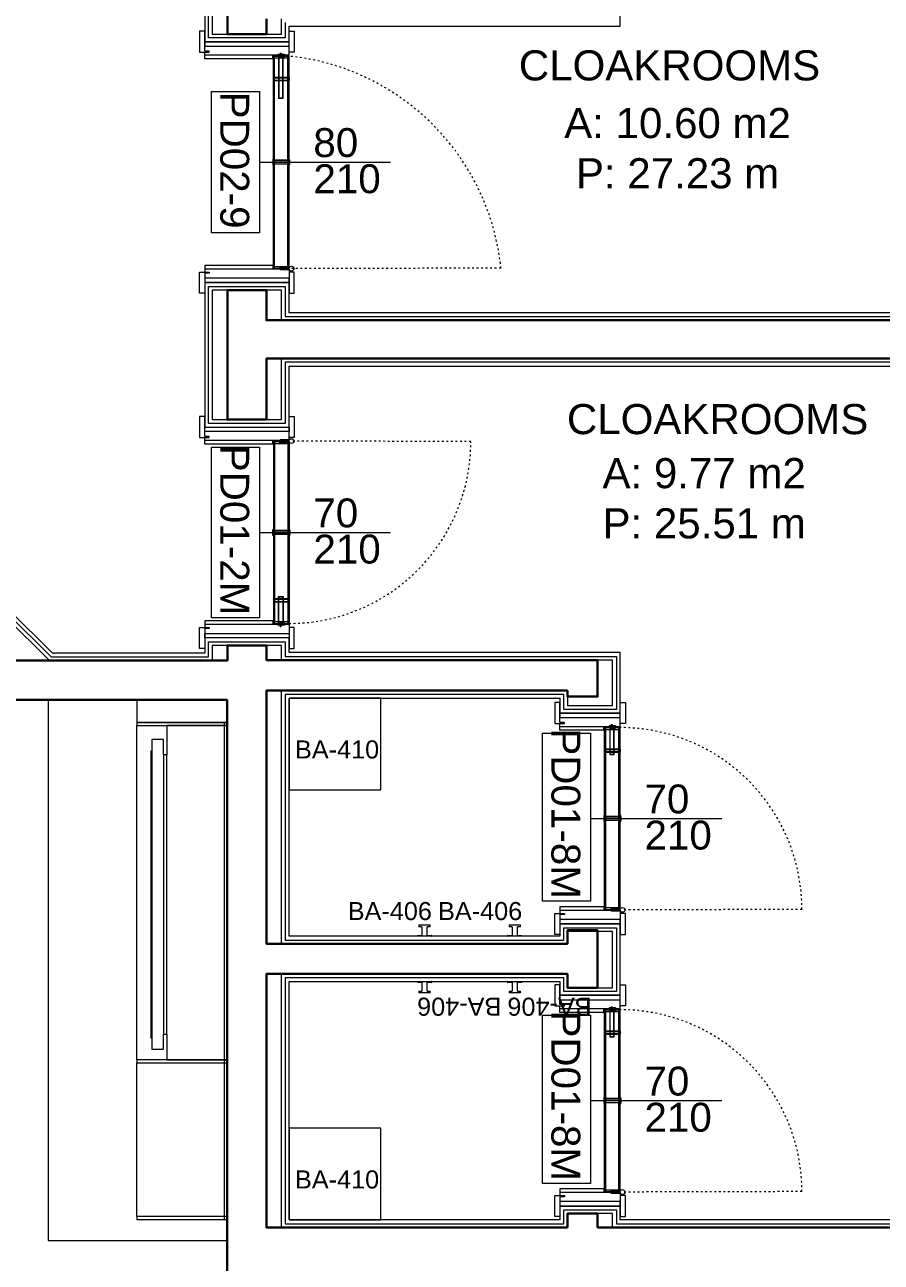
# Model space of a CAD drawing. Header units: centimetres. Extents: x 118932 to 154602, y -32682 to -23521.
# Drawn here: x 126278.9 to 126563.4, y -26417.1 to -26006.2 of the extents above; entities that cross this region are included whole.
import ezdxf

# ---------------------------------------------------------------- set-up
doc = ezdxf.new("R2010")
doc.units = ezdxf.units.CM
doc.header["$LTSCALE"] = 50
doc.header["$MEASUREMENT"] = 0
doc.linetypes.add('ACAD_ISO03W100', pattern=[30, 12, -18])
for name, color, linetype, lineweight, true_color in [('GEN_00_BL_Yazı', 7, 'Continuous', 0, 0x4f5250), ('GEN_00_BL_Ölçü Dış', 7, 'Continuous', 5, 0x766a5e), ('GEN_02_TF_Islak Hacim', 7, 'Continuous', 5, 0x007cb0), ('GEN_02_TF_Kapı', 7, 'Continuous', 9, 0x4a3526), ('GEN_02_TF_Mobilya', 7, 'Continuous', 5, 0x745e3d), ('GEN_05_ML_Ahşap', 7, 'Continuous', 9, 0x745e3d), ('GEN_05_ML_Alçıpan_giydirme', 7, 'Continuous', 18, 0x7ebab5), ('GEN_06_GR_İnce', 7, 'Continuous', 13, 0xb0b0a9), ('KALACAK DUVARLAR', 7, 'Continuous', 30, 0x005387)]:
    doc.layers.add(name, color=color, linetype=linetype, lineweight=lineweight, true_color=true_color)
doc.styles.add('ARIAL', font='arial.ttf')
doc.styles.add('arial_1_18', font='arial.ttf', dxfattribs={"height": 0.2})
doc.styles.add('Arial_6', font='arial.ttf', dxfattribs={"height": 59.5325})

# ---------------------------------------------------------------- blocks, each defined once
blk = doc.blocks.new('KALACAK DUVARLAR LEVEL -1 E BLOK')
at = {"layer": 'KALACAK DUVARLAR', "flags": 128}
for points in [[(-15.48, 18), (-15.48, 395.35), (-30.89, 395.35), (-30.89, 413.34), (-15.48, 413.34), (-15.48, 555), (-427.54, 555), (-427.54, 747.77), (-508.15, 747.77)], [(-502.78, 760.87), (-427.48, 760.87), (-427.48, 765.88), (-414.48, 765.88), (-414.48, 761.01), (-304.48, 761.01), (-304.48, 748.9), (-314.48, 748.9), (-314.48, 750.88), (-414.48, 750.88), (-414.48, 666.8), (-314.48, 666.8), (-314.48, 671.29), (-304.48, 671.29), (-304.48, 652.22), (-314.48, 652.22), (-314.48, 656.8), (-414.48, 656.8), (-414.48, 572.61), (-314.48, 572.61), (-314.48, 577.21), (-304.48, 577.21), (-304.48, 572.61), (-190.48, 572.61)], [(-190.48, 861.15), (-414.48, 861.15), (-414.48, 840.88), (-427.48, 840.88), (-427.48, 883.87), (-414.48, 883.87), (-414.48, 873.88), (-190.48, 873.88)], [(-414.48, 974.01), (-414.48, 968.87), (-427.48, 968.87), (-427.48, 1214.36)]]:
    blk.add_lwpolyline(points, dxfattribs=at)
blk = doc.blocks.new('LEVEL -1_ ALÇIPAN DUVARLAR')
at = {"layer": 'GEN_05_ML_Alçıpan_giydirme', "elevation": 0}
for points in [[(-5.9, 662.34), (-5.9, 421.85), (17.1, 421.85), (17.1, 426.99)], [(231.1, 432.12), (231.1, 408.79), (246.1, 408.79), (246.1, 415.8), (406.1, 415.8), (406.1, 325.68), (246.1, 325.68), (246.1, 333.79), (231.1, 333.79), (231.1, 326.86), (17.1, 326.86), (17.1, 336.85), (-5.9, 336.85), (-5.9, 293.86), (17.1, 293.86), (17.1, 314.13), (231.1, 314.13), (231.1, 307.46), (246.1, 307.46), (246.1, 315.8), (406.1, 315.8), (406.1, 225.8), (246.1, 225.8), (246.1, 232.46)], [(-190.99, 345.46), (-59.47, 215.1), (-7.15, 215.1), (-7.15, 220.11), (18.35, 220.11), (18.35, 215.24), (128.35, 215.24), (128.35, 197.63), (110.85, 197.63), (110.85, 202.61), (18.35, 202.61), (18.35, 121.03), (110.85, 121.03), (110.85, 125.13), (128.35, 125.13), (128.35, 103.94), (110.85, 103.94), (110.85, 108.53), (18.35, 108.53), (18.35, 26.84), (110.85, 26.84), (110.85, 31.44), (128.35, 31.44), (128.35, 26.84), (229.85, 26.84)], [(229.85, 312.88), (18.35, 312.88), (18.35, 292.61), (-7.15, 292.61), (-7.15, 338.1), (18.35, 338.1), (18.35, 328.11), (229.85, 328.11)], [(18.35, 425.74), (18.35, 420.6), (-7.15, 420.6), (-7.15, 661.09)], [(-8.4, 659.84), (-8.4, 419.35), (19.6, 419.35), (19.6, 424.49), (129.6, 424.49), (129.6, 462.1)], [(228.6, 329.36), (19.6, 329.36), (19.6, 339.35), (-8.4, 339.35), (-8.4, 291.36), (19.6, 291.36), (19.6, 311.63), (228.6, 311.63)], [(228.6, 28.09), (129.6, 28.09), (129.6, 32.69), (109.6, 32.69), (109.6, 28.09), (19.6, 28.09), (19.6, 107.28), (109.6, 107.28), (109.6, 102.69), (129.6, 102.69), (129.6, 126.38), (109.6, 126.38), (109.6, 122.28), (19.6, 122.28), (19.6, 201.36), (109.6, 201.36), (109.6, 196.38), (129.6, 196.38), (129.6, 216.49), (19.6, 216.49), (19.6, 221.36), (-8.4, 221.36), (-8.4, 216.35), (-58.95, 216.35), (-190.96, 347.19)], [(231.1, 25.59), (127.1, 25.59), (127.1, 30.19), (112.1, 30.19), (112.1, 25.59), (17.1, 25.59), (17.1, 109.78), (112.1, 109.78), (112.1, 105.19), (127.1, 105.19), (127.1, 123.88), (112.1, 123.88), (112.1, 119.78), (17.1, 119.78), (17.1, 203.86), (112.1, 203.86), (112.1, 198.88), (127.1, 198.88), (127.1, 213.99), (17.1, 213.99), (17.1, 218.86), (-5.9, 218.86), (-5.9, 213.85), (-59.98, 213.85), (-191, 343.7)]]:
    blk.add_lwpolyline(points, dxfattribs=at)
blk = doc.blocks.new('LEVEL -1_E BLOK TEFRİŞ')
at = {"layer": 'GEN_02_TF_Islak Hacim'}
for p, q in [((-166.3, 736.11, 0), (-166.3, 556.59, 0)), ((-136.78, 736.11, 0), (-136.78, 728.61, 0)), ((-106.78, 736.11, 0), (-136.78, 736.11, 0)), ((-106.78, 728.61, 0), (-106.78, 736.11, 0)), ((-106.6, 735.11, 0), (-106.78, 735.11, 0)), ((-136.78, 728.61, 0), (-136.78, 727.61, 0)), ((-106.78, 728.61, 0), (-136.78, 728.61, 0)), ((-136.78, 728.61, 0), (-106.78, 728.61, 0)), ((-136.78, 727.61, 0), (-106.78, 727.61, 0)), ((-136.78, 616.61, 0), (-136.78, 727.61, 0)), ((-126.78, 727.61, 0), (-126.78, 717.9, 0)), ((-106.78, 727.61, 0), (-126.78, 727.61, 0)), ((-106.78, 728.61, 0), (-107.78, 728.61, 0)), ((-107.78, 728.61, 0), (-107.78, 563.61, 0)), ((-106.78, 727.61, 0), (-106.78, 728.61, 0)), ((-106.78, 563.61, 0), (-106.78, 728.61, 0)), ((-106.78, 616.61, 0), (-106.78, 727.61, 0)), ((-131.78, 719.17, 0), (-132.1, 719.17, 0)), ((-132.1, 719.17, 0), (-132.1, 623.92, 0)), ((-127.97, 722.98, 0), (-131.78, 722.98, 0)), ((-131.78, 722.98, 0), (-131.78, 719.17, 0)), ((-131.78, 719.17, 0), (-131.78, 623.92, 0)), ((-127.97, 717.9, 0), (-127.97, 722.98, 0)), ((-126.78, 717.9, 0), (-127.97, 717.9, 0)), ((-127.97, 717.9, 0), (-127.97, 625.19, 0)), ((-126.78, 625.19, 0), (-126.78, 717.9, 0)), ((-127.97, 620.11, 0), (-127.97, 625.19, 0)), ((-127.97, 625.19, 0), (-126.78, 625.19, 0)), ((-126.78, 625.19, 0), (-126.78, 616.61, 0)), ((-132.1, 623.92, 0), (-131.78, 623.92, 0)), ((-131.78, 623.92, 0), (-131.78, 620.11, 0)), ((-136.78, 616.61, 0), (-136.78, 615.61, 0)), ((-106.78, 616.61, 0), (-136.78, 616.61, 0)), ((-131.78, 620.11, 0), (-127.97, 620.11, 0)), ((-126.78, 616.61, 0), (-106.78, 616.61, 0)), ((-106.78, 615.61, 0), (-106.78, 616.61, 0)), ((-136.78, 615.61, 0), (-106.78, 615.61, 0)), ((-136.78, 564.61, 0), (-136.78, 615.61, 0)), ((-136.78, 564.61, 0), (-136.78, 563.61, 0)), ((-106.78, 564.61, 0), (-136.78, 564.61, 0)), ((-136.78, 563.61, 0), (-106.78, 563.61, 0)), ((-107.78, 563.61, 0), (-106.78, 563.61, 0)), ((-106.78, 563.61, 0), (-106.78, 564.61, 0)), ((-166.3, 556.59, 0), (-107.11, 556.59, 0))]:
    blk.add_line(p, q, dxfattribs=at)
blk = doc.blocks.new('BA 406 HOOK')
at = {"layer": 'GEN_02_TF_Islak Hacim'}
for p, q in [((-2.38, 0), (-2.38, -0.32)), ((-2.38, 0), (2.38, 0)), ((-2.3, 0), (-2.38, 0)), ((2.38, 0), (2.3, 0)), ((2.38, -0.32), (2.38, 0)), ((-2.38, -0.32), (-2.3, -0.32)), ((-0.92, -0.32), (-2.38, -0.32)), ((-1.91, -3.19), (-1.91, -3.81)), ((-1.91, -3.19), (-0.92, -3.19)), ((-1.84, -3.19), (-1.91, -3.19)), ((-1.91, -3.81), (-1.84, -3.81)), ((1.9, -3.81), (-1.91, -3.81)), ((-0.92, -0.32), (-0.92, -3.19)), ((0.92, -3.19), (0.92, -0.32)), ((2.38, -0.32), (0.92, -0.32)), ((0.92, -3.19), (1.9, -3.19)), ((1.9, -3.19), (1.84, -3.19)), ((1.84, -3.81), (1.9, -3.81)), ((1.9, -3.81), (1.9, -3.19)), ((2.3, -0.32), (2.38, -0.32))]:
    blk.add_line(p, q, dxfattribs=at)
at = {"layer": 'GEN_00_BL_Yazı', "insert": (25.5, -11.38), "char_height": 6, "width": 26.5421, "attachment_point": 1, "rotation": 180, "style": 'Arial_6'}
blk.add_mtext('BA-406', dxfattribs=at)
blk = doc.blocks.new('BA-410')
at = {"layer": 'GEN_02_TF_Mobilya'}
blk.add_lwpolyline([(-15.59, -15.59), (14.89, -15.59), (14.89, 14.89), (-15.59, 14.89)], close=True, dxfattribs=at)
at = {"layer": 'GEN_00_BL_Yazı', "insert": (-13.62, -5.23), "char_height": 6, "width": 26.5421, "attachment_point": 7, "style": 'Arial_6'}
blk.add_mtext('BA-410', dxfattribs=at)
blk = doc.blocks.new('LEVEL -1 ISLAK HACİM')
for name, p in [('BA-410', (6304.71, 2216.05, 0)), ('BA 406 HOOK', (6334.12, 2136.86, 0)), ('BA 406 HOOK', (6364.12, 2136.86, 0)), ('BA-410', (6304.71, 2073.26, 0))]:
    blk.add_blockref(name, p)
at = {"rotation": 180}
for p in [(6334.12, 2151.86, 0), (6364.12, 2151.86, 0)]:
    blk.add_blockref('BA 406 HOOK', p, dxfattribs=at)
blk = doc.blocks.new('PD01-2M')
at = {"layer": 'GEN_02_TF_Kapı'}
for p, q in [((4.5, 0), (0, 0)), ((4.2, 0.14), (4.2, -3)), ((4.5, 0.01), (4.5, -3)), ((4.5, 0), (4.5, -28)), ((4.8, 0.01), (4.8, -3)), ((4.8, 0), (65.2, 0)), ((4.8, -5.2), (4.8, 0)), ((5.1, 0.14), (5.1, -3)), ((34.31, 0), (34.31, -5.2, 0)), ((35.7, 0), (35.7, -5.2, 0)), ((57.07, 0), (57.07, -5.2, 0)), ((58.07, 0), (58.07, -5.2, 0)), ((65.2, -5.2), (65.2, 0)), ((65.5, 0), (65.5, -28)), ((65.5, 0), (70, 0)), ((4.5, -3), (4.2, -3)), ((4.82, -2.6), (4.5, -2.26)), ((4.82, -2.6), (4.5, -2.26)), ((4.82, -2.6), (4.5, -3.01)), ((4.8, -0.4), (65.2, -0.4)), ((4.8, -2.54), (4.8, -2.12)), ((4.8, -2.55), (4.82, -2.55)), ((4.8, -2.65), (4.8, -2.55)), ((4.8, -2.65), (4.82, -2.65)), ((4.8, -3.08), (4.8, -2.66)), ((5.1, -3), (4.8, -3)), ((4.82, -2.1), (5.18, -2.1)), ((4.82, -2.45), (4.82, -2.55)), ((4.82, -2.45), (4.93, -2.45)), ((4.82, -2.65), (4.82, -2.55)), ((4.82, -2.65), (4.82, -2.75)), ((4.82, -2.75), (4.93, -2.75)), ((5.18, -3.1), (4.82, -3.1)), ((4.93, -2.12), (4.93, -3.08)), ((4.93, -2.45), (4.93, -2.75)), ((5.2, -2.12), (5.2, -3.08)), ((5.4, -4.8), (5.4, -0.4)), ((64.6, -4.8), (64.6, -0.4)), ((64.8, -2.12), (64.8, -3.08)), ((65.18, -2.1), (64.82, -2.1)), ((64.82, -2.12), (64.82, -3.08)), ((65.18, -2.12), (64.82, -2.12)), ((64.82, -3.08), (65.18, -3.08)), ((64.82, -3.1), (65.18, -3.1)), ((65.07, -2.12), (65.07, -3.08)), ((65.18, -2.45), (65.07, -2.45)), ((65.07, -2.45), (65.07, -2.75)), ((65.18, -2.75), (65.07, -2.75)), ((65.18, -2.54), (65.18, -2.12)), ((65.18, -2.6), (65.5, -2.26)), ((65.18, -2.6), (65.5, -2.26)), ((65.18, -2.45), (65.18, -2.55)), ((65.18, -2.54), (65.2, -2.54)), ((65.2, -2.55), (65.18, -2.55)), ((65.18, -2.65), (65.18, -2.55)), ((65.18, -2.6), (65.5, -3.01)), ((65.18, -2.65), (65.18, -2.75)), ((65.2, -2.65), (65.18, -2.65)), ((65.18, -3.08), (65.18, -2.66)), ((65.18, -2.66), (65.2, -2.66)), ((65.2, -2.06), (65.2, -3.11)), ((66.2, -2.73), (65.2, -2.06)), ((65.2, -2.54), (65.2, -2.12)), ((65.2, -2.65), (65.2, -2.55)), ((65.2, -3.08), (65.2, -2.66)), ((66.2, -2.99), (65.2, -3.11)), ((65.2, -3.11), (65.2, -2.99)), ((65.7, -1.47), (65.8, -1.47)), ((65.8, -3.69), (65.7, -3.69)), ((65.8, -1.47), (65.8, -2.46)), ((65.8, -3.04), (65.8, -3.69)), ((66.2, -2.99), (66.2, -2.73)), ((5.7, -5.4), (4.5, -5.4)), ((4.8, -4.8), (65.2, -4.8)), ((4.8, -5.2), (65.2, -5.2)), ((5.7, -5.4), (5.7, -28)), ((34.41, -5.2), (35.6, -5.2)), ((64.3, -5.4), (64.3, -28)), ((64.3, -5.4), (65.5, -5.4)), ((3.1, -28), (0, -28)), ((3.5, -26.5), (3.1, -26.5)), ((3.1, -26.5), (3.1, -28)), ((3.5, -28), (3.5, -26.5)), ((5.7, -28), (3.5, -28)), ((64.3, -28), (66.5, -28)), ((66.5, -28), (66.5, -26.5)), ((66.5, -26.5), (66.9, -26.5)), ((66.9, -26.5), (66.9, -28))]:
    blk.add_line(p, q, dxfattribs=at)
at = {"layer": 'GEN_02_TF_Kapı', "linetype": 'ACAD_ISO03W100', "ltscale": 0.001}
blk.add_lwpolyline([(65.2, 0, 0.414214), (4.8, 60.4), (4.65, 0.8)], format="xyb", dxfattribs=at)
at = {"layer": 'GEN_02_TF_Kapı'}
for points in [[(3.5, 0), (-3.5, 0), (-3.5, 1.75), (3.5, 1.75)], [(0, 0), (1.5, 0), (1.5, -28), (0, -28)], [(36, 0), (34, 0), (34, 0.2), (34.4, 0.3), (35.6, 0.3), (36, 0.2)], [(34.41, 0), (34.31, 0), (34.31, -5.2), (34.41, -5.2)], [(35.6, -5.2), (34.4, -5.2), (34.4, 0), (35.6, 0)], [(35.6, 0), (35.7, 0), (35.7, -5.2), (35.6, -5.2)], [(57.17, 0), (57.07, 0), (57.07, -5.2), (57.17, -5.2)], [(57.07, 0), (57.17, 0), (57.17, -5.2), (57.07, -5.2)], [(57.17, -5.2), (57.97, -5.2), (57.97, 0), (57.17, 0)], [(57.97, 0), (58.07, 0), (58.07, -5.2), (57.97, -5.2)], [(58.07, 0), (57.97, 0), (57.97, -5.2), (58.07, -5.2)], [(66.5, 0), (73.5, 0), (73.5, 1.75), (66.5, 1.75)], [(68.5, 0), (70, 0), (70, -28), (68.5, -28)], [(56.25, -1.95), (65.1, -1.95), (65.1, -3.47), (56.25, -3.47)], [(56.35, -2.05), (65, -2.05), (65, -3.37), (56.35, -3.37)], [(65.2, -3.47), (65, -3.47), (65, -1.55), (65.2, -1.55)], [(65.7, -3.69), (65.5, -3.69), (65.5, -1.47), (65.7, -1.47)], [(36.01, -5.4), (34.01, -5.4), (34.01, -5.2), (36.01, -5.2)]]:
    blk.add_lwpolyline(points, close=True, dxfattribs=at)
for points in [[(4.8, -2.54), (4.82, -2.54), (4.82, -2.12), (5.18, -2.12), (5.18, -3.08), (4.82, -3.08), (4.82, -2.66), (4.8, -2.66)], [(3.1, -28), (-3.5, -28), (-3.5, -29.75), (3.5, -29.75), (3.5, -28)], [(66.9, -28), (73.5, -28), (73.5, -29.75), (66.5, -29.75), (66.5, -28)]]:
    blk.add_lwpolyline(points, dxfattribs=at)
blk.add_circle((4.65, 0.8), 0.8, dxfattribs=at)
for centre, start, end in [((4.82, -2.12), 91.5433, 178.4567), ((4.82, -3.08), 181.5433, 268.4567), ((5.18, -2.12), 1.5433, 88.4567), ((5.18, -3.08), 271.5433, 358.4567), ((64.82, -2.12), 91.5433, 178.4567), ((64.82, -3.08), 181.5433, 268.4567), ((65.18, -2.12), 1.5433, 88.4567), ((65.18, -3.08), 271.5433, 358.4567)]:
    blk.add_arc(centre, 0.0206, start, end, dxfattribs=at)
at = {"layer": 'GEN_05_ML_Ahşap'}
blk.add_lwpolyline([(35, -9.81), (35, 33.75)], dxfattribs=at)
blk.add_lwpolyline([(63.31, -25.81), (6.69, -25.81), (6.69, -9.81), (63.31, -9.81)], close=True, dxfattribs=at)
at = {"layer": 'GEN_00_BL_Yazı', "char_height": 9.6, "attachment_point": 7, "rotation": 90, "style": 'arial_1_18'}
for s, insert in [('\\A1;210', (45.44, 8.09)), ('\\A1;70', (33.44, 8.07))]:
    blk.add_mtext_dynamic_manual_height_columns(s, width=2834.1518, gutter_width=1500, heights=[310.23], dxfattribs=dict(at, insert=insert))
at = {"layer": 'GEN_00_BL_Yazı', "insert": (62.5, -22.98), "char_height": 9.6, "attachment_point": 9, "style": 'arial_1_18'}
blk.add_mtext_dynamic_manual_height_columns('\\A1;PD01-2M', width=2834.1518, gutter_width=1500, heights=[310.23], dxfattribs=at)
blk = doc.blocks.new('PD01-8M')
at = {"layer": 'GEN_02_TF_Kapı'}
for p, q in [((-65.5, 0), (-70, 0)), ((-65.5, 0), (-65.5, -20)), ((-4.8, 0), (-65.2, 0)), ((-65.2, -5.2), (-65.2, 0)), ((-58.07, 0), (-58.07, -5.2, 0)), ((-57.07, 0), (-57.07, -5.2, 0)), ((-35.7, 0), (-35.7, -5.2, 0)), ((-34.31, 0), (-34.31, -5.2, 0)), ((-5.1, 0.14), (-5.1, -3)), ((-4.8, 0.01), (-4.8, -3)), ((-4.8, -5.2), (-4.8, 0)), ((-4.5, 0.01), (-4.5, -3)), ((-4.5, 0), (-4.5, -20)), ((-4.5, 0), (0, 0)), ((-4.2, 0.14), (-4.2, -3)), ((-66.2, -2.73), (-65.2, -2.06)), ((-66.2, -2.99), (-66.2, -2.73)), ((-66.2, -2.99), (-65.2, -3.11)), ((-65.8, -1.47), (-65.8, -2.46)), ((-65.7, -1.47), (-65.8, -1.47)), ((-65.8, -3.04), (-65.8, -3.69)), ((-65.8, -3.69), (-65.7, -3.69)), ((-65.18, -2.6), (-65.5, -2.26)), ((-65.18, -2.6), (-65.5, -2.26)), ((-65.18, -2.6), (-65.5, -3.01)), ((-4.8, -0.4), (-65.2, -0.4)), ((-65.2, -2.06), (-65.2, -3.11)), ((-65.2, -2.54), (-65.2, -2.12)), ((-65.18, -2.54), (-65.2, -2.54)), ((-65.2, -2.55), (-65.18, -2.55)), ((-65.2, -2.65), (-65.2, -2.55)), ((-65.2, -2.65), (-65.18, -2.65)), ((-65.2, -3.08), (-65.2, -2.66)), ((-65.18, -2.66), (-65.2, -2.66)), ((-65.2, -3.11), (-65.2, -2.99)), ((-65.18, -2.1), (-64.82, -2.1)), ((-65.18, -2.54), (-65.18, -2.12)), ((-65.18, -2.12), (-64.82, -2.12)), ((-65.18, -2.45), (-65.18, -2.55)), ((-65.18, -2.45), (-65.07, -2.45)), ((-65.18, -2.65), (-65.18, -2.55)), ((-65.18, -2.65), (-65.18, -2.75)), ((-65.18, -3.08), (-65.18, -2.66)), ((-65.18, -2.75), (-65.07, -2.75)), ((-64.82, -3.08), (-65.18, -3.08)), ((-64.82, -3.1), (-65.18, -3.1)), ((-65.07, -2.12), (-65.07, -3.08)), ((-65.07, -2.45), (-65.07, -2.75)), ((-64.82, -2.12), (-64.82, -3.08)), ((-64.8, -2.12), (-64.8, -3.08)), ((-64.6, -4.8), (-64.6, -0.4)), ((-5.4, -4.8), (-5.4, -0.4)), ((-5.2, -2.12), (-5.2, -3.08)), ((-4.82, -2.1), (-5.18, -2.1)), ((-5.18, -3.1), (-4.82, -3.1)), ((-5.1, -3), (-4.8, -3)), ((-4.93, -2.12), (-4.93, -3.08)), ((-4.82, -2.45), (-4.93, -2.45)), ((-4.93, -2.45), (-4.93, -2.75)), ((-4.82, -2.75), (-4.93, -2.75)), ((-4.82, -2.6), (-4.5, -2.26)), ((-4.82, -2.6), (-4.5, -2.26)), ((-4.82, -2.45), (-4.82, -2.55)), ((-4.8, -2.55), (-4.82, -2.55)), ((-4.82, -2.65), (-4.82, -2.55)), ((-4.82, -2.6), (-4.5, -3.01)), ((-4.82, -2.65), (-4.82, -2.75)), ((-4.8, -2.65), (-4.82, -2.65)), ((-4.8, -2.54), (-4.8, -2.12)), ((-4.8, -2.65), (-4.8, -2.55)), ((-4.8, -3.08), (-4.8, -2.66)), ((-4.5, -3), (-4.2, -3)), ((-64.3, -5.4), (-65.5, -5.4)), ((-4.8, -4.8), (-65.2, -4.8)), ((-4.8, -5.2), (-65.2, -5.2)), ((-64.3, -5.4), (-64.3, -20)), ((-34.41, -5.2), (-35.6, -5.2)), ((-5.7, -5.4), (-5.7, -20)), ((-5.7, -5.4), (-4.5, -5.4)), ((-66.5, -18.5), (-66.9, -18.5)), ((-66.9, -18.5), (-66.9, -20)), ((-66.5, -20), (-66.5, -18.5)), ((-64.3, -20), (-66.5, -20)), ((-5.7, -20), (-3.5, -20)), ((-3.5, -20), (-3.5, -18.5)), ((-3.5, -18.5), (-3.1, -18.5)), ((-3.1, -18.5), (-3.1, -20)), ((-3.1, -20), (0, -20))]:
    blk.add_line(p, q, dxfattribs=at)
at = {"layer": 'GEN_02_TF_Kapı', "linetype": 'ACAD_ISO03W100', "ltscale": 0.001}
blk.add_lwpolyline([(-65.2, 0, -0.414214), (-4.8, 60.4), (-4.65, 0.8)], format="xyb", dxfattribs=at)
at = {"layer": 'GEN_02_TF_Kapı'}
for points in [[(-66.5, 0), (-73.5, 0), (-73.5, 1.75), (-66.5, 1.75)], [(-68.5, 0), (-70, 0), (-70, -20), (-68.5, -20)], [(-57.97, 0), (-58.07, 0), (-58.07, -5.2), (-57.97, -5.2)], [(-58.07, 0), (-57.97, 0), (-57.97, -5.2), (-58.07, -5.2)], [(-57.17, -5.2), (-57.97, -5.2), (-57.97, 0), (-57.17, 0)], [(-57.17, 0), (-57.07, 0), (-57.07, -5.2), (-57.17, -5.2)], [(-57.07, 0), (-57.17, 0), (-57.17, -5.2), (-57.07, -5.2)], [(-36, 0), (-34, 0), (-34, 0.2), (-34.4, 0.3), (-35.6, 0.3), (-36, 0.2)], [(-35.6, 0), (-35.7, 0), (-35.7, -5.2), (-35.6, -5.2)], [(-35.6, -5.2), (-34.4, -5.2), (-34.4, 0), (-35.6, 0)], [(-34.41, 0), (-34.31, 0), (-34.31, -5.2), (-34.41, -5.2)], [(-3.5, 0), (3.5, 0), (3.5, 1.75), (-3.5, 1.75)], [(0, 0), (-1.5, 0), (-1.5, -20), (0, -20)], [(-65.7, -3.69), (-65.5, -3.69), (-65.5, -1.47), (-65.7, -1.47)], [(-65.2, -3.47), (-65, -3.47), (-65, -1.55), (-65.2, -1.55)], [(-56.25, -1.95), (-65.1, -1.95), (-65.1, -3.47), (-56.25, -3.47)], [(-56.35, -2.05), (-65, -2.05), (-65, -3.37), (-56.35, -3.37)], [(-36.01, -5.4), (-34.01, -5.4), (-34.01, -5.2), (-36.01, -5.2)]]:
    blk.add_lwpolyline(points, close=True, dxfattribs=at)
for points in [[(-4.8, -2.54), (-4.82, -2.54), (-4.82, -2.12), (-5.18, -2.12), (-5.18, -3.08), (-4.82, -3.08), (-4.82, -2.66), (-4.8, -2.66)], [(-66.9, -20), (-73.5, -20), (-73.5, -21.75), (-66.5, -21.75), (-66.5, -20)], [(-3.1, -20), (3.5, -20), (3.5, -21.75), (-3.5, -21.75), (-3.5, -20)]]:
    blk.add_lwpolyline(points, dxfattribs=at)
blk.add_circle((-4.65, 0.8), 0.8, dxfattribs=at)
for centre, start, end in [((-65.18, -2.12), 91.5433, 178.4567), ((-65.18, -3.08), 181.5433, 268.4567), ((-64.82, -2.12), 1.5433, 88.4567), ((-64.82, -3.08), 271.5433, 358.4567), ((-5.18, -2.12), 91.5433, 178.4567), ((-5.18, -3.08), 181.5433, 268.4567), ((-4.82, -2.12), 1.5433, 88.4567), ((-4.82, -3.08), 271.5433, 358.4567)]:
    blk.add_arc(centre, 0.0206, start, end, dxfattribs=at)
at = {"layer": 'GEN_05_ML_Ahşap'}
blk.add_lwpolyline([(-35, -9.81), (-35, 33.75)], dxfattribs=at)
blk.add_lwpolyline([(-7.52, -25.81), (-63.38, -25.81), (-63.38, -9.81), (-7.52, -9.81)], close=True, dxfattribs=at)
at = {"layer": 'GEN_00_BL_Yazı', "char_height": 9.6, "attachment_point": 7, "rotation": 90, "style": 'arial_1_18'}
for s, insert in [('\\A1;210', (-24.56, 8.09)), ('\\A1;70', (-36.56, 8.07))]:
    blk.add_mtext_dynamic_manual_height_columns(s, width=2834.1518, gutter_width=1500, heights=[310.23], dxfattribs=dict(at, insert=insert))
at = {"layer": 'GEN_00_BL_Yazı', "insert": (-8.3, -22.98), "char_height": 9.6, "attachment_point": 9, "style": 'arial_1_18'}
blk.add_mtext_dynamic_manual_height_columns('\\A1;PD01-8M', width=2834.1518, gutter_width=1500, heights=[310.23], dxfattribs=at)
blk = doc.blocks.new('PD02-9')
at = {"layer": 'GEN_02_TF_Kapı'}
for p, q in [((-75.5, 0), (-80, 0)), ((-75.5, 0), (-75.5, -28)), ((-4.8, 0), (-75.2, 0)), ((-75.2, -5.2), (-75.2, 0)), ((-68.07, 0), (-68.07, -5.2, 0)), ((-67.07, 0), (-67.07, -5.2, 0)), ((-40.7, 0), (-40.7, -5.2, 0)), ((-39.31, 0), (-39.31, -5.2, 0)), ((-5.1, 0.14), (-5.1, -3)), ((-4.8, 0.01), (-4.8, -3)), ((-4.8, -5.2), (-4.8, 0)), ((-4.5, 0.01), (-4.5, -3)), ((-4.5, 0), (-4.5, -28)), ((-4.5, 0), (0, 0)), ((-4.2, 0.14), (-4.2, -3)), ((-76.2, -2.73), (-75.2, -2.06)), ((-76.2, -2.99), (-76.2, -2.73)), ((-76.2, -2.99), (-75.2, -3.11)), ((-75.8, -1.47), (-75.8, -2.46)), ((-75.7, -1.47), (-75.8, -1.47)), ((-75.8, -3.04), (-75.8, -3.69)), ((-75.8, -3.69), (-75.7, -3.69)), ((-75.18, -2.6), (-75.5, -2.26)), ((-75.18, -2.6), (-75.5, -2.26)), ((-75.18, -2.6), (-75.5, -3.01)), ((-4.8, -0.4), (-75.2, -0.4)), ((-75.2, -2.06), (-75.2, -3.11)), ((-75.2, -2.54), (-75.2, -2.12)), ((-75.18, -2.54), (-75.2, -2.54)), ((-75.2, -2.55), (-75.18, -2.55)), ((-75.2, -2.65), (-75.2, -2.55)), ((-75.2, -2.65), (-75.18, -2.65)), ((-75.2, -3.08), (-75.2, -2.66)), ((-75.18, -2.66), (-75.2, -2.66)), ((-75.2, -3.11), (-75.2, -2.99)), ((-75.18, -2.1), (-74.82, -2.1)), ((-75.18, -2.54), (-75.18, -2.12)), ((-75.18, -2.12), (-74.82, -2.12)), ((-75.18, -2.45), (-75.18, -2.55)), ((-75.18, -2.45), (-75.07, -2.45)), ((-75.18, -2.65), (-75.18, -2.55)), ((-75.18, -2.65), (-75.18, -2.75)), ((-75.18, -3.08), (-75.18, -2.66)), ((-75.18, -2.75), (-75.07, -2.75)), ((-74.82, -3.08), (-75.18, -3.08)), ((-74.82, -3.1), (-75.18, -3.1)), ((-75.07, -2.12), (-75.07, -3.08)), ((-75.07, -2.45), (-75.07, -2.75)), ((-74.82, -2.12), (-74.82, -3.08)), ((-74.8, -2.12), (-74.8, -3.08)), ((-74.6, -4.8), (-74.6, -0.4)), ((-5.4, -4.8), (-5.4, -0.4)), ((-5.2, -2.12), (-5.2, -3.08)), ((-4.82, -2.1), (-5.18, -2.1)), ((-5.18, -3.1), (-4.82, -3.1)), ((-5.1, -3), (-4.8, -3)), ((-4.93, -2.12), (-4.93, -3.08)), ((-4.82, -2.45), (-4.93, -2.45)), ((-4.93, -2.45), (-4.93, -2.75)), ((-4.82, -2.75), (-4.93, -2.75)), ((-4.82, -2.6), (-4.5, -2.26)), ((-4.82, -2.6), (-4.5, -2.26)), ((-4.82, -2.45), (-4.82, -2.55)), ((-4.8, -2.55), (-4.82, -2.55)), ((-4.82, -2.65), (-4.82, -2.55)), ((-4.82, -2.6), (-4.5, -3.01)), ((-4.82, -2.65), (-4.82, -2.75)), ((-4.8, -2.65), (-4.82, -2.65)), ((-4.8, -2.54), (-4.8, -2.12)), ((-4.8, -2.65), (-4.8, -2.55)), ((-4.8, -3.08), (-4.8, -2.66)), ((-4.5, -3), (-4.2, -3)), ((-74.3, -5.4), (-75.5, -5.4)), ((-4.8, -4.8), (-75.2, -4.8)), ((-4.8, -5.2), (-75.2, -5.2)), ((-74.3, -5.4), (-74.3, -28)), ((-39.41, -5.2), (-40.6, -5.2)), ((-5.7, -5.4), (-5.7, -28)), ((-5.7, -5.4), (-4.5, -5.4)), ((-76.5, -26.5), (-76.9, -26.5)), ((-76.9, -26.5), (-76.9, -28)), ((-76.5, -28), (-76.5, -26.5)), ((-74.3, -28), (-76.5, -28)), ((-5.7, -28), (-3.5, -28)), ((-3.5, -28), (-3.5, -26.5)), ((-3.5, -26.5), (-3.1, -26.5)), ((-3.1, -26.5), (-3.1, -28)), ((-3.1, -28), (0, -28))]:
    blk.add_line(p, q, dxfattribs=at)
at = {"layer": 'GEN_02_TF_Kapı', "linetype": 'ACAD_ISO03W100', "ltscale": 0.001}
blk.add_lwpolyline([(-75.2, 0, -0.355376), (-4.8, 70.4), (-4.65, 0.8)], format="xyb", dxfattribs=at)
at = {"layer": 'GEN_02_TF_Kapı'}
for points in [[(-76.5, 0), (-83.5, 0), (-83.5, 1.75), (-76.5, 1.75)], [(-78.5, 0), (-80, 0), (-80, -28), (-78.5, -28)], [(-67.97, 0), (-68.07, 0), (-68.07, -5.2), (-67.97, -5.2)], [(-68.07, 0), (-67.97, 0), (-67.97, -5.2), (-68.07, -5.2)], [(-67.17, -5.2), (-67.97, -5.2), (-67.97, 0), (-67.17, 0)], [(-67.17, 0), (-67.07, 0), (-67.07, -5.2), (-67.17, -5.2)], [(-67.07, 0), (-67.17, 0), (-67.17, -5.2), (-67.07, -5.2)], [(-41, 0), (-39, 0), (-39, 0.2), (-39.4, 0.3), (-40.6, 0.3), (-41, 0.2)], [(-40.6, 0), (-40.7, 0), (-40.7, -5.2), (-40.6, -5.2)], [(-40.6, -5.2), (-39.4, -5.2), (-39.4, 0), (-40.6, 0)], [(-39.41, 0), (-39.31, 0), (-39.31, -5.2), (-39.41, -5.2)], [(-3.5, 0), (3.5, 0), (3.5, 1.75), (-3.5, 1.75)], [(0, 0), (-1.5, 0), (-1.5, -28), (0, -28)], [(-75.7, -3.69), (-75.5, -3.69), (-75.5, -1.47), (-75.7, -1.47)], [(-75.2, -3.47), (-75, -3.47), (-75, -1.55), (-75.2, -1.55)], [(-61.25, -1.95), (-75.1, -1.95), (-75.1, -3.47), (-61.25, -3.47)], [(-61.35, -2.05), (-75, -2.05), (-75, -3.37), (-61.35, -3.37)], [(-41.01, -5.4), (-39.01, -5.4), (-39.01, -5.2), (-41.01, -5.2)]]:
    blk.add_lwpolyline(points, close=True, dxfattribs=at)
for points in [[(-4.8, -2.54), (-4.82, -2.54), (-4.82, -2.12), (-5.18, -2.12), (-5.18, -3.08), (-4.82, -3.08), (-4.82, -2.66), (-4.8, -2.66)], [(-76.9, -28), (-83.5, -28), (-83.5, -29.75), (-76.5, -29.75), (-76.5, -28)], [(-3.1, -28), (3.5, -28), (3.5, -29.75), (-3.5, -29.75), (-3.5, -28)]]:
    blk.add_lwpolyline(points, dxfattribs=at)
blk.add_circle((-4.65, 0.8), 0.8, dxfattribs=at)
for centre, start, end in [((-75.18, -2.12), 91.5433, 178.4567), ((-75.18, -3.08), 181.5433, 268.4567), ((-74.82, -2.12), 1.5433, 88.4567), ((-74.82, -3.08), 271.5433, 358.4567), ((-5.18, -2.12), 91.5433, 178.4567), ((-5.18, -3.08), 181.5433, 268.4567), ((-4.82, -2.12), 1.5433, 88.4567), ((-4.82, -3.08), 271.5433, 358.4567)]:
    blk.add_arc(centre, 0.0206, start, end, dxfattribs=at)
at = {"layer": 'GEN_05_ML_Ahşap'}
blk.add_lwpolyline([(-40, -9.81), (-40, 33.75)], dxfattribs=at)
blk.add_lwpolyline([(-16.55, -25.81), (-63.45, -25.81), (-63.45, -9.81), (-16.55, -9.81)], close=True, dxfattribs=at)
at = {"layer": 'GEN_00_BL_Yazı', "char_height": 9.6, "attachment_point": 7, "rotation": 90, "style": 'arial_1_18'}
for s, insert in [('\\A1;210', (-29.56, 8.09)), ('\\A1;80', (-41.56, 8.07))]:
    blk.add_mtext_dynamic_manual_height_columns(s, width=2834.1518, gutter_width=1500, heights=[310.23], dxfattribs=dict(at, insert=insert))
at = {"layer": 'GEN_00_BL_Yazı', "insert": (-17.94, -22.98), "char_height": 9.6, "attachment_point": 9, "style": 'arial_1_18'}
blk.add_mtext_dynamic_manual_height_columns('\\A1;PD02-9', width=2834.1518, gutter_width=1500, heights=[310.23], dxfattribs=at)
blk = doc.blocks.new('LEVEL -1 KAPILAR')
at = {"color": 5, "rotation": 270}
for name, p in [('PD02-9', (-1450.84, 2396.88, 0)), ('PD01-2M', (-1450.84, 2348.9, 0)), ('PD01-8M', (-1340.84, 2183.92)), ('PD01-8M', (-1340.84, 2090.23, 0))]:
    blk.add_blockref(name, p, dxfattribs=at)
blk = doc.blocks.new('tefrıslı mahal level -1 b blok')
at = {"layer": 'GEN_00_BL_Yazı', "char_height": 10, "width": 117.3326, "attachment_point": 1, "style": 'ARIAL'}
for insert in [(-1738.79, 3797.72), (-1722.81, 3680.26)]:
    blk.add_mtext('CLOAKROOMS', dxfattribs=dict(at, insert=insert))
at = {"layer": 'GEN_00_BL_Yazı', "char_height": 10, "attachment_point": 2, "style": 'ARIAL'}
for s, insert in [('\\pxqc;\\PA: 10.60 m2\\PP: 27.23 m', (-1686.05, 3795.23)), ('\\pxqc;\\PA: 9.77 m2\\PP: 25.51 m', (-1677.22, 3678.98))]:
    blk.add_mtext(s, dxfattribs=dict(at, insert=insert))

msp = doc.modelspace()

# ---------------------------------------------------------------- block references
for name, p in [('KALACAK DUVARLAR LEVEL -1 E BLOK', (126773.67, -26978.19, 0)), ('LEVEL -1_ ALÇIPAN DUVARLAR', (126347.09, -26431.17))]:
    msp.add_blockref(name, p)

# ---------------------------------------------------------------- next in the draw order: block references
msp.add_blockref('LEVEL -1_E BLOK TEFRİŞ', (126452.91, -26966.53))

# ---------------------------------------------------------------- next in the draw order: block references
at = {"color": 1}
msp.add_blockref('LEVEL -1 ISLAK HACİM', (120077.58, -28460.75, 0), dxfattribs=at)

# ---------------------------------------------------------------- next in the draw order: block references
at = {"layer": 'GEN_00_BL_Ölçü Dış'}
msp.add_blockref('tefrıslı mahal level -1 b blok', (128181.82, -29812.4), dxfattribs=at)
at = {"layer": 'GEN_06_GR_İnce'}
msp.add_blockref('LEVEL -1 KAPILAR', (127817.53, -28488.7), dxfattribs=at)

doc.saveas('drawing.dxf')
